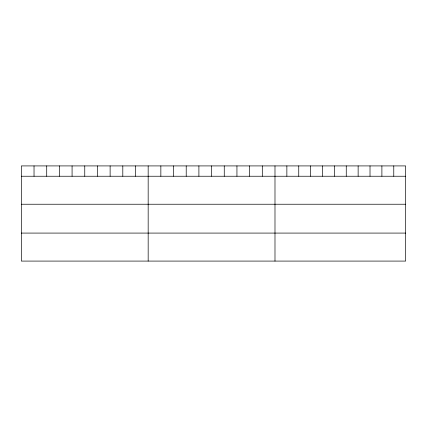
<?xml version="1.0" encoding="UTF-8"?>
<svg xmlns="http://www.w3.org/2000/svg" width="427" height="427" viewBox="0 0 427 427"><rect width="100%" height="100%" fill="white"/><g stroke="black" fill="none" stroke-linecap="round" stroke-linejoin="round"><path stroke-width="0.64" d="M405.65 176.239L405.65 261.084L21.35 261.084L21.35 165.916L405.65 165.916L405.65 176.239L21.35 176.239M21.35 204.234L405.65 204.234M21.35 233.083L405.65 233.083M393.774 165.916L393.774 176.239M381.893 165.916L381.893 176.239M370.017 165.916L370.017 176.239M358.136 165.916L358.136 176.239M346.26 165.916L346.26 176.239M334.378 165.916L334.378 176.239M322.502 165.916L322.502 176.239M310.621 165.916L310.621 176.239M298.745 165.916L298.745 176.239M286.864 165.916L286.864 176.239M274.988 165.916L274.988 261.084M262.306 165.916L262.306 176.239M249.624 165.916L249.624 176.239M236.942 165.916L236.942 176.239M224.26 165.916L224.26 176.239M211.578 165.916L211.578 176.239M198.897 165.916L198.897 176.239M186.215 165.916L186.215 176.239M173.533 165.916L173.533 176.239M160.851 165.916L160.851 176.239M148.169 165.916L148.169 261.084M135.487 165.916L135.487 176.239M122.805 165.916L122.805 176.239M110.123 165.916L110.123 176.239M97.441 165.916L97.441 176.239M84.76 165.916L84.76 176.239M72.078 165.916L72.078 176.239M59.396 165.916L59.396 176.239M46.714 165.916L46.714 176.239M34.032 165.916L34.032 176.239"/></g></svg>
